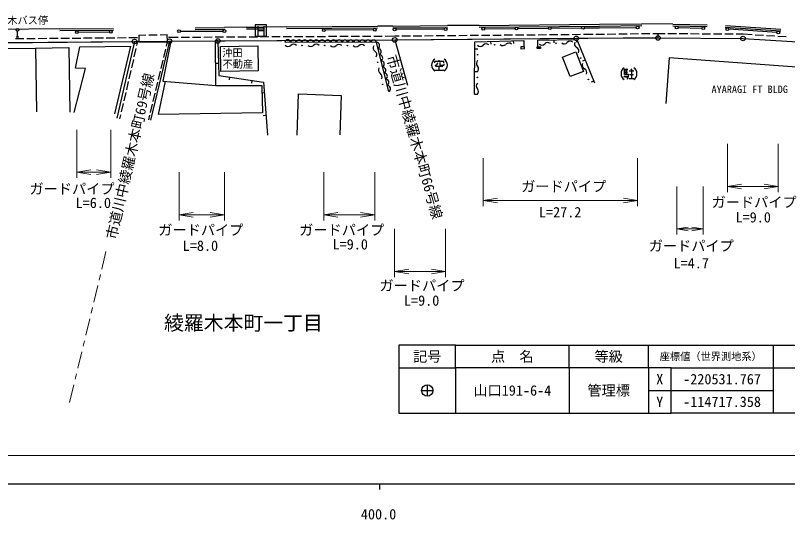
# Model space of a CAD drawing. Units: millimetres at full size, sheet at 1:1000; details may follow other scales. Extents: x 40000 to 680000, y 20000 to 380000.
# Drawn here: x 403786 to 539988, y 198715 to 287669 of the extents above; entities that cross this region are included whole.
import ezdxf
from ezdxf.enums import TextEntityAlignment as Align

# ---------------------------------------------------------------- set-up
doc = ezdxf.new("R2010")
doc.units = ezdxf.units.MM
doc.header["$LTSCALE"] = 1000
for name, color, linetype, lineweight in [('M-BGD', 7, 'Continuous', 25), ('M-BMK-HTXT', 7, 'Continuous', 13), ('M-BMK-ROW', 30, 'Continuous', 25), ('M-BMK-SRVR', 3, 'Continuous', 25), ('M-STR-HTXT', 7, 'Continuous', 13), ('M-STR-STRC', 7, 'Continuous', 25), ('M-TTL-BAND', 7, 'Continuous', 25)]:
    doc.layers.add(name, color=color, linetype=linetype, lineweight=lineweight)
doc.styles.add('ＭＳ ゴシック', font='')
doc.styles.get('ＭＳ ゴシック').set_extended_font_data('MS Gothic')

# ---------------------------------------------------------------- blocks, each defined once
blk = doc.blocks.new('open_arrow')
at = {"color": 0, "linetype": 'Continuous', "lineweight": -2}
blk.add_lwpolyline([(7.5, 1.25), (0, 0), (7.5, -1.25)], dxfattribs=at)

msp = doc.modelspace()

# ---------------------------------------------------------------- linework, layer by layer
at = {"layer": 'M-BGD'}
for p, q in [((404135, 283878), (404135, 284878)), ((411630, 284998), (421105, 285087)), ((435509, 285195), (440639, 285220)), ((444536, 285284), (447620, 285290)), ((451616, 285336), (467672, 285459)), ((470375, 285472), (480009, 285565)), ((485567, 285589), (506832, 285803)), ((506832, 285803), (514284, 285867)), ((519737, 285855), (525787, 285730)), ((528999, 285583), (538776, 284927)), ((403795, 283585), (405295, 283598)), ((403885, 283878), (404385, 283878)), ((405795, 283602), (407295, 283615)), ((407795, 283619), (409295, 283632)), ((409795, 283637), (411295, 283650)), ((411795, 283654), (413295, 283667)), ((413794, 283671), (415294, 283684)), ((415794, 283689), (417294, 283702)), ((417794, 283706), (419294, 283719)), ((419794, 283723), (421294, 283736)), ((421794, 283741), (423294, 283754)), ((423794, 283758), (425314, 283771)), ((425537, 284214), (426802, 284232)), ((425537, 284214), (425555, 282964)), ((427302, 284239), (428802, 284261)), ((429302, 284268), (430567, 284286)), ((430585, 283037), (430567, 284286)), ((430812, 283824), (432501, 283834)), ((430816, 283124), (470693, 283350)), ((433001, 283837), (434500, 283845)), ((435000, 283848), (436500, 283856)), ((437000, 283859), (438500, 283868)), ((439000, 283871), (440500, 283879)), ((441000, 283882), (442500, 283890)), ((443000, 283893), (444500, 283902)), ((445000, 283904), (446500, 283913)), ((447000, 283916), (448500, 283924)), ((449000, 283927), (450500, 283936)), ((451000, 283938), (452500, 283947)), ((453000, 283950), (454500, 283958)), ((455000, 283961), (456500, 283970)), ((457000, 283972), (458500, 283981)), ((459000, 283984), (460500, 283992)), ((461000, 283995), (462500, 284003)), ((463000, 284006), (464500, 284015)), ((465000, 284018), (466500, 284026)), ((467000, 284029), (468500, 284037)), ((469000, 284040), (470688, 284050)), ((470688, 284050), (471473, 284057)), ((470693, 283350), (504765, 283647)), ((470693, 283350), (472969, 275337)), ((471973, 284061), (473473, 284074)), ((473973, 284078), (475473, 284091)), ((475973, 284096), (477473, 284109)), ((477973, 284113), (479473, 284126)), ((479973, 284131), (481473, 284144)), ((481973, 284148), (483473, 284161)), ((483973, 284166), (485473, 284179)), ((485973, 284183), (487472, 284196)), ((487972, 284201), (489472, 284214)), ((489972, 284218), (491472, 284231)), ((491972, 284235), (493472, 284248)), ((493972, 284253), (495472, 284266)), ((495972, 284270), (497472, 284283)), ((497972, 284288), (499472, 284301)), ((498733, 283357), (498743, 282857)), ((499972, 284305), (501472, 284318)), ((501972, 284323), (503472, 284336)), ((502732, 283436), (502742, 282936)), ((503972, 284340), (504757, 284347)), ((504757, 284347), (505696, 284358)), ((504765, 283647), (517144, 283799)), ((506196, 284365), (507696, 284383)), ((508196, 284389), (509696, 284408)), ((510196, 284414), (511696, 284432)), ((512196, 284438), (513696, 284457)), ((514196, 284463), (515696, 284481)), ((516196, 284487), (517135, 284499)), ((517143, 283696), (517135, 284499)), ((517135, 284496), (518396, 284488)), ((517143, 283696), (532128, 283603)), ((518896, 284485), (520396, 284475)), ((520896, 284472), (522396, 284463)), ((522896, 284460), (524396, 284451)), ((524896, 284448), (526396, 284438)), ((526896, 284435), (528396, 284426)), ((528896, 284423), (530395, 284414)), ((530895, 284410), (532156, 284403)), ((532128, 283603), (541776, 282998)), ((532156, 284403), (533755, 284302)), ((534254, 284271), (535751, 284177)), ((536250, 284146), (537747, 284052)), ((538246, 284021), (539743, 283927)), ((377781, 282659), (425321, 283071)), ((407299, 281871), (413227, 282010)), ((413227, 282010), (413381, 270602)), ((414360, 278371), (415133, 282100)), ((415133, 282100), (424062, 282251)), ((424062, 282251), (421261, 270323)), ((424805, 283067), (421680, 269531)), ((425319, 283071), (425149, 282335)), ((425555, 282964), (430585, 283037)), ((430955, 283125), (427590, 269170)), ((431202, 283126), (429774, 276093)), ((430573, 283036), (430376, 282220)), ((439493, 283173), (438993, 283161)), ((439141, 275302), (439066, 283171)), ((439944, 282181), (446545, 282279)), ((440009, 277785), (439944, 282181)), ((446545, 282279), (446610, 277883)), ((487611, 283095), (487626, 282595)), ((491609, 283210), (491624, 282710)), ((493600, 282139), (492951, 282119)), ((492951, 282119), (492961, 281790)), ((493610, 281810), (493600, 282139)), ((495821, 282126), (496418, 282137)), ((495827, 281821), (495821, 282126)), ((495954, 282128), (496454, 282148)), ((496418, 282137), (496424, 281832)), ((400175, 281836), (407299, 281871)), ((407299, 281871), (407499, 270660)), ((425036, 281847), (424699, 280386)), ((430259, 281734), (429908, 280276)), ((484837, 281779), (485337, 281774)), ((492961, 281790), (493610, 281810)), ((496424, 281832), (495827, 281821)), ((500292, 280329), (502640, 281238)), ((502640, 281238), (503968, 277804)), ((424587, 279899), (424249, 278437)), ((429790, 279790), (429439, 278332)), ((477737, 279521), (477737, 279281)), ((479378, 279521), (477737, 279521)), ((478206, 279046), (478317, 279340)), ((478555, 279521), (478555, 279751)), ((478673, 279340), (478673, 278932)), ((479378, 279283), (479378, 279521)), ((501619, 276896), (500292, 280329)), ((504290, 279803), (503827, 279614)), ((519125, 280213), (518507, 272139)), ((550017, 277918), (519125, 280213)), ((414132, 270558), (416132, 278315)), ((416132, 278315), (414360, 278371)), ((424137, 277950), (423799, 276488)), ((439594, 279175), (439094, 279162)), ((446610, 277883), (440009, 277785)), ((477672, 277991), (479435, 277991)), ((477850, 278811), (477971, 278871)), ((479202, 278636), (477910, 278636)), ((477971, 278871), (478206, 279046)), ((478555, 277991), (478555, 278636)), ((478673, 278932), (478735, 278871)), ((478735, 278871), (479375, 278871)), ((479375, 278871), (479437, 278930)), ((479437, 278930), (479437, 279103)), ((511219, 278183), (511804, 278183)), ((511219, 277245), (511219, 278183)), ((511219, 277892), (511749, 277892)), ((511517, 278183), (511517, 277245)), ((512047, 277892), (512862, 277892)), ((512047, 277892), (512868, 277892)), ((512338, 278248), (512513, 277954)), ((512451, 277892), (512451, 276541)), ((429322, 277846), (428970, 276387)), ((441537, 276806), (441464, 276312)), ((484797, 277779), (485297, 277774)), ((503968, 277804), (501619, 276896)), ((511222, 277009), (511104, 276719)), ((511219, 277598), (511746, 277598)), ((511927, 277245), (511219, 277245)), ((511339, 277011), (511400, 276719)), ((511515, 277009), (511574, 276721)), ((511633, 277009), (511750, 276774)), ((511636, 276544), (511746, 276482)), ((511746, 276482), (511869, 276651)), ((511869, 276651), (511927, 276942)), ((511927, 276942), (511927, 277245)), ((512044, 276541), (512859, 276541)), ((512105, 277245), (512804, 277245)), ((423687, 276001), (423349, 274540)), ((428853, 275901), (428501, 274443)), ((429000, 270177), (430265, 276051)), ((429774, 276093), (439141, 275302)), ((439141, 275302), (447261, 275328)), ((445494, 276221), (445421, 275727)), ((447261, 275328), (447391, 270464)), ((505802, 276099), (505339, 275910)), ((423237, 274052), (422899, 272591)), ((428384, 273957), (428033, 272499)), ((447691, 274001), (447193, 273965)), ((453467, 266566), (453718, 273825)), ((453718, 273825), (461255, 273567)), ((484757, 273779), (485257, 273774)), ((461255, 273567), (460997, 266626)), ((422787, 272104), (422450, 270642)), ((427916, 272013), (427564, 270555)), ((422337, 270155), (422167, 269418)), ((427447, 270068), (427250, 269252)), ((447391, 270464), (429000, 270177)), ((447984, 270012), (447485, 269975))]:
    msp.add_line(p, q, dxfattribs=at)
for points in [[(495954, 282128), (495908, 283301), (502806, 283438), (505940, 275762)], [(439493, 283173), (439647, 277086), (447551, 275917), (448240, 266524)], [(469667, 274257), (467489, 282917), (451285, 282969)], [(484757, 273779), (484849, 283015), (493466, 283264), (493495, 282135)]]:
    msp.add_lwpolyline(points, dxfattribs=at)
for centre, radius in [((404135, 285128), 250), ((454344, 282382), 50), ((458344, 282363), 50), ((462344, 282344), 50), ((488313, 282500), 50), ((499142, 282766), 50), ((485305, 280724), 50), ((467671, 279402), 50), ((503473, 280137), 50), ((485282, 276724), 50), ((468588, 275508), 50), ((504853, 276383), 50)]:
    msp.add_circle(centre, radius, dxfattribs=at)
for centre, radius, start, end in [((451791, 282847), 520, 13.20601, 166.42619), ((452803, 282843), 520, 13.20601, 166.42619), ((453816, 282840), 520, 13.20601, 166.42619), ((454829, 282837), 520, 13.20601, 166.42619), ((455842, 282834), 520, 13.20601, 166.42619), ((456855, 282830), 520, 13.20601, 166.42619), ((457867, 282827), 520, 13.20601, 166.42619), ((458880, 282824), 520, 13.20601, 166.42619), ((459893, 282821), 520, 13.20601, 166.42619), ((460906, 282817), 520, 13.20601, 166.42619), ((461919, 282814), 520, 13.20601, 166.42619), ((462931, 282811), 520, 13.20601, 166.42619), ((463944, 282808), 520, 13.20601, 166.42619), ((464957, 282804), 520, 13.20601, 166.42619), ((465970, 282801), 520, 13.20601, 166.42619), ((466982, 282798), 520, 13.20601, 166.42619), ((451847, 282919), 725, 226.12158, 313.32722), ((452841, 281865), 725, 46.12158, 133.32722), ((455846, 282900), 725, 226.12158, 313.32722), ((456841, 281845), 725, 46.12158, 133.32722), ((459846, 282881), 725, 226.12158, 313.32722), ((460841, 281826), 725, 46.12158, 133.32722), ((463846, 282862), 725, 226.12158, 313.32722), ((464841, 281807), 725, 46.12158, 133.32722), ((467608, 281955), 725, 149.65458, 236.86022), ((467442, 282329), 589, 302.85378, 85.3748), ((485796, 282937), 725, 228.41178, 315.61742), ((486832, 281922), 725, 48.41178, 135.61742), ((489793, 283077), 725, 228.41178, 315.61742), ((490830, 282063), 725, 48.41178, 135.61742), ((496616, 283148), 725, 229.65716, 316.8628), ((497674, 282156), 725, 49.65716, 136.8628), ((500610, 283375), 725, 229.65716, 316.8628), ((501668, 282384), 725, 49.65716, 136.8628), ((503103, 282665), 725, 156.57486, 243.78049), ((502463, 281364), 725, 336.57486, 63.78049), ((466816, 280741), 725, 329.65458, 56.86022), ((467714, 281247), 589, 302.85378, 85.3748), ((467986, 280164), 589, 302.85378, 85.3748), ((468258, 279082), 589, 302.85378, 85.3748), ((478450, 278901), 1264, 123.85503, 236.14497), ((478721, 278901), 1264, 303.85503, 56.14497), ((485821, 279221), 725, 136.06374, 223.26938), ((468526, 278062), 725, 149.65458, 236.86022), ((468530, 277999), 589, 302.85378, 85.3748), ((484765, 278227), 725, 316.06374, 43.26938), ((504483, 278911), 725, 156.57486, 243.78049), ((503842, 277610), 725, 336.57486, 63.78049), ((511879, 277392), 1264, 123.85503, 236.14497), ((512151, 277392), 1264, 303.85503, 56.14497), ((467733, 276848), 725, 329.65458, 56.86022), ((468803, 276917), 589, 302.85378, 85.3748), ((469075, 275834), 589, 302.85378, 85.3748), ((469347, 274752), 589, 302.85378, 85.3748), ((485798, 275221), 725, 136.06374, 223.26938), ((484742, 274227), 725, 316.06374, 43.26938)]:
    msp.add_arc(centre, radius, start, end, dxfattribs=at)
at = {"layer": 'M-BMK-HTXT'}
for p, q in [((419751, 246021), (419002, 242912)), ((418767, 241939), (418533, 240967)), ((418299, 239995), (417595, 237079)), ((417361, 236107), (417127, 235134)), ((416892, 234162), (416189, 231246)), ((415955, 230274), (415721, 229301)), ((415486, 228329), (414783, 225413)), ((414549, 224441), (414314, 223469)), ((414080, 222496), (413330, 219387))]:
    msp.add_line(p, q, dxfattribs=at)
at = {"layer": 'M-BMK-ROW'}
msp.add_lwpolyline([(298586, 281973), (353714, 282475), (371259, 282641), (424805, 283067), (430955, 283125), (439493, 283167), (470693, 283350), (502730, 283629), (517143, 283696), (532128, 283603), (541776, 282998), (555727, 281306), (561653, 280392), (563994, 279950)], dxfattribs=at)
for centre in [(424805, 283067), (430955, 283125), (439493, 283167), (470693, 283350), (502730, 283629), (517143, 283696), (532128, 283603)]:
    msp.add_circle(centre, 400, dxfattribs=at)
at = {"layer": 'M-BMK-SRVR'}
for p, q in [((481436, 229494), (471436, 229494)), ((471436, 229494), (471436, 225494)), ((481436, 225494), (481436, 229494)), ((481436, 229494), (501436, 229494)), ((501436, 225494), (501436, 229494)), ((501436, 229494), (515436, 229494)), ((515436, 225494), (515436, 229494)), ((515436, 229494), (537436, 229494)), ((537436, 229494), (537436, 225494)), ((537436, 229494), (555436, 229494)), ((471436, 225494), (481436, 225494)), ((471436, 225494), (471436, 217494)), ((501436, 225494), (481436, 225494)), ((481436, 225494), (481436, 217494)), ((515436, 225494), (501436, 225494)), ((501436, 225494), (501436, 217494)), ((519436, 225494), (515436, 225494)), ((515436, 225494), (515436, 221494)), ((519436, 221494), (519436, 225494)), ((519436, 225494), (537436, 225494)), ((537436, 225494), (537436, 221494)), ((537436, 225494), (555436, 225494)), ((476436, 222494), (476436, 220494)), ((475436, 221494), (477436, 221494)), ((515436, 221494), (519436, 221494)), ((515436, 221494), (515436, 217494)), ((519436, 217494), (519436, 221494)), ((519436, 221494), (537436, 221494)), ((537436, 221494), (537436, 217494)), ((471436, 217494), (481436, 217494)), ((481436, 217494), (501436, 217494)), ((501436, 217494), (515436, 217494)), ((515436, 217494), (519436, 217494)), ((537436, 217494), (519436, 217494)), ((555436, 217494), (537436, 217494))]:
    msp.add_line(p, q, dxfattribs=at)
msp.add_circle((476436, 221494), 1000, dxfattribs=at)
at = {"layer": 'M-STR-HTXT'}
for p, q in [((414608, 267500), (414608, 259000)), ((420608, 267500), (420608, 259000)), ((529378, 265000), (529378, 256500)), ((538358, 265000), (538358, 256500)), ((486320, 262500), (486320, 254000)), ((513536, 262500), (513536, 254000)), ((414608, 260000), (420608, 260000)), ((432640, 260000), (432640, 251500)), ((440640, 260000), (440640, 251500)), ((458175, 260000), (458175, 251500)), ((467175, 260000), (467175, 251500)), ((520431, 257500), (520431, 249000)), ((525130, 257500), (525130, 249000)), ((529378, 257500), (538358, 257500)), ((486320, 255000), (513536, 255000)), ((432640, 252500), (440640, 252500)), ((458175, 252500), (467175, 252500)), ((470678, 250000), (470678, 241500)), ((479677, 250000), (479677, 241500)), ((520431, 250000), (525130, 250000)), ((470678, 242500), (479677, 242500)), ((65465, 210000), (563994, 210000))]:
    msp.add_line(p, q, dxfattribs=at)
at = {"layer": 'M-STR-STRC'}
for p, q in [((485564, 285889), (506829, 286103)), ((506829, 286103), (514281, 286167)), ((519743, 286155), (514281, 286167)), ((519743, 286155), (525794, 286030)), ((411627, 285298), (398644, 285176)), ((411627, 285298), (421102, 285387)), ((414858, 284728), (420358, 284780)), ((432890, 284882), (440390, 284919)), ((435507, 285495), (440637, 285520)), ((444535, 285584), (440637, 285520)), ((444535, 285584), (447619, 285590)), ((448085, 286003), (446085, 286003)), ((446085, 286003), (446085, 284003)), ((446625, 284088), (446625, 285788)), ((446625, 285003), (447616, 285003)), ((447616, 285799), (447616, 284094)), ((451614, 285636), (447619, 285590)), ((448085, 284003), (448085, 286003)), ((451614, 285636), (467670, 285759)), ((466925, 285153), (458425, 285088)), ((470372, 285772), (467670, 285759)), ((470372, 285772), (480006, 285865)), ((479427, 285259), (470928, 285177)), ((485564, 285889), (480006, 285865)), ((486570, 285299), (491931, 285353)), ((492431, 285358), (497793, 285412)), ((498293, 285417), (503654, 285471)), ((504154, 285476), (506834, 285503)), ((506834, 285503), (513286, 285559)), ((520681, 285536), (524880, 285449)), ((529020, 285883), (538796, 285226)), ((538109, 284671), (529628, 285240)), ((446085, 284003), (448085, 284003))]:
    msp.add_line(p, q, dxfattribs=at)
for centre in [(414608, 284726), (420608, 284782), (432640, 284880), (440640, 284920), (458175, 285086), (467175, 285155), (470678, 285175), (479677, 285262), (486320, 285296), (492181, 285356), (498043, 285415), (503904, 285474), (513536, 285561), (520431, 285541), (525130, 285444), (529378, 285257), (538358, 284654)]:
    msp.add_circle(centre, 250, dxfattribs=at)
at = {"layer": 'M-TTL-BAND'}
for p, q in [((40000, 205000), (579000, 205000)), ((468000, 205000), (468000, 204000))]:
    msp.add_line(p, q, dxfattribs=at)

# ---------------------------------------------------------------- block references
at = {"layer": 'M-STR-HTXT'}
for p, xscale, yscale in [((414608, 260000), 333, 333), ((529378, 257500), 333, 333), ((486320, 255000), 333, 333), ((432640, 252500), 333, 333), ((458175, 252500), 333, 333), ((520431, 250000), 267, 267), ((470678, 242500), 333, 333)]:
    msp.add_blockref('open_arrow', p, dxfattribs=dict(at, xscale=xscale, yscale=yscale))
at = {"layer": 'M-STR-HTXT', "rotation": 180}
for p, xscale, yscale in [((420608, 260000), 333, 333), ((538358, 257500), 333, 333), ((513536, 255000), 333, 333), ((440640, 252500), 333, 333), ((467175, 252500), 333, 333), ((525130, 250000), 267, 267), ((479677, 242500), 333, 333)]:
    msp.add_blockref('open_arrow', p, dxfattribs=dict(at, xscale=xscale, yscale=yscale))

# ---------------------------------------------------------------- texts
at = {"layer": 'M-BGD', "style": 'ＭＳ ゴシック'}
msp.add_text('綾羅木バス停', height=1320, rotation=0.602, dxfattribs=at).set_placement((404143, 286773), align=Align.MIDDLE_CENTER)
for s, p in [('沖田', (442064, 281076)), ('不動産', (443022, 279095)), ('AYARAGI FT BLDG', (533316, 274638))]:
    msp.add_text(s, height=1320, dxfattribs=at).set_placement(p, align=Align.MIDDLE_CENTER)
at = {"layer": 'M-BMK-HTXT', "style": 'ＭＳ ゴシック'}
for s, rotation, p in [('市道川中綾羅木本町66号線', 285.86, (474193, 266236)), ('市道川中綾羅木本町69号線', 77, (424010, 262842))]:
    msp.add_text(s, height=1833, rotation=rotation, dxfattribs=at).set_placement(p, align=Align.MIDDLE_CENTER)
msp.add_text('綾羅木本町一丁目', height=2566, dxfattribs=at).set_placement((444008, 233417), align=Align.MIDDLE_CENTER)
at = {"layer": 'M-BMK-SRVR', "style": 'ＭＳ ゴシック'}
for s, height, p in [('記号', 1833, (476436, 227494)), ('点\u3000名', 1833, (491436, 227494)), ('等級', 1833, (508436, 227494)), ('座標値（世界測地系）', 1320, (526436, 227494)), ('X', 1833, (517436, 223494)), ('-220531.767', 1833, (528436, 223494)), ('山口191-6-4', 1833, (491436, 221494)), ('管理標', 1833, (508436, 221494)), ('Y', 1833, (517436, 219494)), ('-114717.358', 1833, (528436, 219494))]:
    msp.add_text(s, height=height, dxfattribs=at).set_placement(p, align=Align.MIDDLE_CENTER)
at = {"layer": 'M-STR-HTXT', "style": 'ＭＳ ゴシック'}
for p in [(413761, 257070), (500500, 257500), (534090, 254716), (436490, 249815), (461346, 249809), (523004, 247002), (475500, 240000)]:
    msp.add_text('ガードパイプ', height=1833, dxfattribs=at).set_placement(p, align=Align.MIDDLE_CENTER)
for s, p in [('L=6.0', (417524, 253140)), ('L=27.2', (499879, 251490)), ('L=9.0', (533929, 250591)), ('L=8.0', (436418, 245572)), ('L=9.0', (462845, 245822)), ('L=4.7', (523000, 242500)), ('L=9.0', (475438, 235896))]:
    msp.add_text(s, height=1833, dxfattribs=at).set_placement(p, align=Align.BOTTOM_CENTER)
at = {"layer": 'M-TTL-BAND', "style": 'ＭＳ ゴシック'}
msp.add_text('400.0', height=1833, dxfattribs=at).set_placement((467844, 198195), align=Align.BOTTOM_CENTER)

doc.saveas('drawing.dxf')
